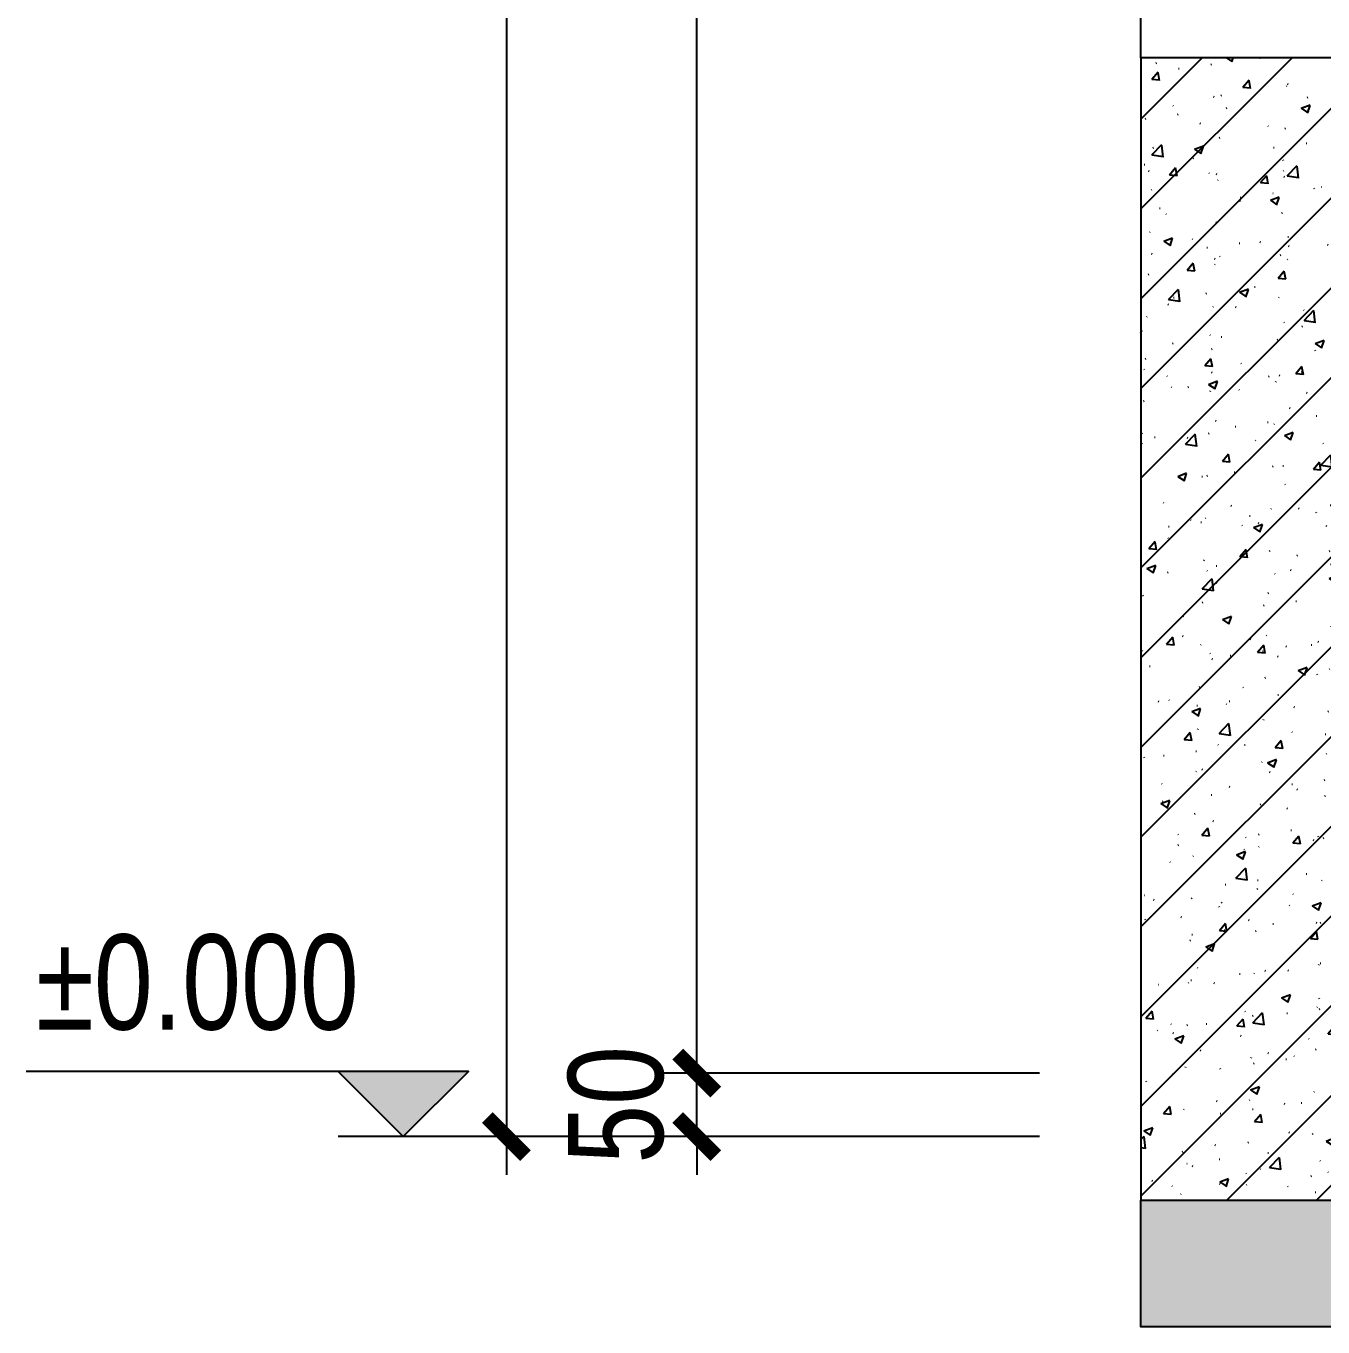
# Model space of a CAD drawing. Extents: x 468514 to 728049, y -74127 to 69080.
# Drawn here: x 692953 to 693975, y -70676 to -69652 of the extents above; entities that cross this region are included whole.
import ezdxf
from ezdxf.enums import TextEntityAlignment as Align

# ---------------------------------------------------------------- set-up
doc = ezdxf.new("R2010")
doc.units = 0
doc.header["$LTSCALE"] = 500
doc.header["$MEASUREMENT"] = 0
doc.layers.get('Defpoints').update_dxf_attribs({"color": 229})
for name, color, linetype in [('E 立面墙体', 245, 'Continuous'), ('E 立面标注尺寸', 9, 'Continuous'), ('E 立面门', 107, 'Continuous')]:
    doc.layers.add(name, color=color, linetype=linetype)
doc.styles.add('PDC DIM', font='PMingLiU-ExtB.ttf', dxfattribs={"width": 0.85})
doc.styles.add('Xref-标准套房C$0$黑体', font='simhei.ttf')
doc.dimstyles.new('PDC-A2', dxfattribs={"dimscale": 0, "dimtxt": 2.5, "dimasz": 1, "dimexe": 1, "dimexo": 1, "dimgap": 0.7, "dimtad": 1, "dimdec": 0, "dimtxsty": 'PDC DIM', "dimblk": 'ARCHTICK', "dimcen": 1, "dimdle": 1, "dimclrd": 8, "dimclre": 8, "dimclrt": 9, "dimadec": 0, "dimazin": 0, "dimtfac": 1, "dimtdec": 0, "dimtix": 1, "dimtmove": 2, "dimatfit": 3, "dimldrblk": 'PDC A2 T R', "dimfxl": 10, "dimfxlon": 1, "dimarcsym": 0})

# ---------------------------------------------------------------- blocks, each defined once
blk = doc.blocks.new('_ArchTick')
at = {"color": 0, "linetype": 'ByBlock', "const_width": 0.4}
blk.add_lwpolyline([(-0.5, -0.5), (0.5, 0.5)], dxfattribs=at)
blk = doc.blocks.new('*D2124')
at = {"layer": 'Defpoints', "color": 0, "transparency": 16777216}
for p in [(693481.5, -70476.5), (693781.5, -70476.5), (693781.5, -70526.5)]:
    blk.add_point(p, dxfattribs=at)
at = {"layer": 'E 立面标注尺寸', "color": 8, "lineweight": -2, "transparency": 16777216}
for p, q in [((693481.5, -70476.5), (693481.5, -70446.5)), ((693751.5, -70476.5), (693451.5, -70476.5)), ((693481.5, -70526.5), (693481.5, -70476.5)), ((693751.5, -70526.5), (693451.5, -70526.5)), ((693481.5, -70526.5), (693481.5, -70556.5))]:
    blk.add_line(p, q, dxfattribs=at)
at = {"layer": 'E 立面标注尺寸', "color": 8, "lineweight": -2, "transparency": 16777216, "xscale": 30.00000447440561, "yscale": 30.00000447440561, "zscale": 30.00000447440561}
for p, rotation in [((693481.5, -70476.5), 270), ((693481.5, -70526.5), 90)]:
    blk.add_blockref('_ArchTick', p, dxfattribs=dict(at, rotation=rotation))
at = {"layer": 'E 立面标注尺寸', "color": 9, "transparency": 16777216, "insert": (693418, -70501.5), "char_height": 75, "attachment_point": 5, "rotation": 90, "style": 'PDC DIM'}
blk.add_mtext('50', dxfattribs=at)
blk = doc.blocks.new('PDC A2 T R')
at = {"color": 0, "linetype": 'ByBlock'}
blk.add_line((0, 0), (-2, 0), dxfattribs=at)
for points in [[(-2.147, 0.886), (-1.491, 1.345), (-0.6, 0), (0, 0)], [(-2.147, -0.886), (-1.491, -1.345), (-0.6, 0), (0, 0)]]:
    blk.add_solid(points, dxfattribs=at)
blk = doc.blocks.new('*D2125')
at = {"layer": 'Defpoints', "color": 0, "transparency": 16777216}
for p in [(693481.5, -67926.5), (693781.5, -67926.5), (693781.5, -70476.5)]:
    blk.add_point(p, dxfattribs=at)
at = {"layer": 'E 立面标注尺寸', "color": 8, "lineweight": -2, "transparency": 16777216}
for p, q in [((693481.5, -70506.5), (693481.5, -67896.5)), ((693751.5, -67926.5), (693451.5, -67926.5)), ((693751.5, -70476.5), (693451.5, -70476.5))]:
    blk.add_line(p, q, dxfattribs=at)
at = {"layer": 'E 立面标注尺寸', "color": 8, "lineweight": -2, "transparency": 16777216, "xscale": 30.00000447440561, "yscale": 30.00000447440561, "zscale": 30.00000447440561}
for p, rotation in [((693481.5, -67926.5), 90), ((693481.5, -70476.5), 270)]:
    blk.add_blockref('_ArchTick', p, dxfattribs=dict(at, rotation=rotation))
at = {"layer": 'E 立面标注尺寸', "color": 9, "transparency": 16777216, "insert": (693418, -69201.5), "char_height": 75, "attachment_point": 5, "rotation": 90, "style": 'PDC DIM'}
blk.add_mtext('2550', dxfattribs=at)
blk = doc.blocks.new('*D2126')
at = {"layer": 'Defpoints', "color": 0, "transparency": 16777216}
for p in [(693781.5, -67926.5), (693331.5, -70526.5), (693781.5, -70526.5)]:
    blk.add_point(p, dxfattribs=at)
at = {"layer": 'E 立面标注尺寸', "color": 8, "lineweight": -2, "transparency": 16777216}
for p, q in [((693331.5, -67896.5), (693331.5, -70556.5)), ((693631.5, -67926.5), (693301.5, -67926.5)), ((693631.5, -70526.5), (693301.5, -70526.5))]:
    blk.add_line(p, q, dxfattribs=at)
at = {"layer": 'E 立面标注尺寸', "color": 8, "lineweight": -2, "transparency": 16777216, "xscale": 30.00000447440561, "yscale": 30.00000447440561, "zscale": 30.00000447440561}
for p, rotation in [((693331.5, -67926.5), 90), ((693331.5, -70526.5), 270)]:
    blk.add_blockref('_ArchTick', p, dxfattribs=dict(at, rotation=rotation))
at = {"layer": 'E 立面标注尺寸', "color": 9, "transparency": 16777216, "insert": (693268.3, -69226.5), "char_height": 75, "attachment_point": 5, "rotation": 90, "style": 'PDC DIM'}
blk.add_mtext('2600', dxfattribs=at)
blk = doc.blocks.new('A$C37DB5113')
blk.add_hatch(color=256).paths.add_polyline_path([(150, 75), (75, 0), (0, 75)])
for p, q in [((0, 75), (510, 75)), ((0, 75), (75, 0)), ((150, 75), (75, 0)), ((0, 0), (150, 0))]:
    blk.add_line(p, q)
blk.add_lwpolyline([(150, 75), (75, 0), (0, 75), (150, 75)])
at = {"style": 'Xref-标准套房C$0$黑体', "width": 0.8}
blk.add_attdef('%%P0.000', text='', height=105, dxfattribs=at).set_placement((510, 75), align=Align.BOTTOM_RIGHT)

msp = doc.modelspace()

# ---------------------------------------------------------------- hatches: boundary and pattern name
at = {"layer": 'E 立面墙体'}
h = msp.add_hatch(dxfattribs=at)
h.set_pattern_fill('钢筋混凝土', color=250, scale=10, pattern_type=2)
h.set_pattern_definition([(45, (192137.54, -72201.5), (-35.355339, 35.355339), []), (50, (192137.54, -72201.5), (71.726018, -6.2752135), [7.5, -82.5]), (355, (192137.54, -72201.5), (-13.875133, 75.219213), [6, -66]), (100.4514, (192143.52, -72202.02), (57.850938, 68.943954), [6.374019, -70.114211]), (46.1842, (192137.54, -72181.5), (106.724105, -16.551901), [11.25, -123.75]), (96.6356, (192146.43, -72182.88), (93.46627, 97.411787), [9.561029, -105.1713]), (351.1842, (192137.54, -72181.5), (93.466195, 97.41186), [9, -99]), (21, (192147.54, -72186.5), (59.690705, -40.261889), [7.5, -82.5]), (326, (192147.54, -72186.5), (24.331533, 72.515005), [6, -66]), (71.4514, (192152.515, -72189.855), (84.022263, 32.25305), [6.374019, -70.114211]), (37.5, (192137.54, -72201.5), (1.2159855, 33.2893854), [0.5, -65.2, 0.5, -67, 0.5, -66.25]), (7.5, (192137.54, -72201.5), (26.3069537, 39.4411712), [0.5, -38.2, 0.5, -63.7, 0.5, -25.25]), (327.5, (192115.24, -72201.5), (53.3822436, -2.2554872), [0.5, -25, 0.5, -78, 0.5, -103.5]), (317.5, (192105.24, -72201.5), (58.318617, 10.0104982), [0.5, -32.5, 0.5, -51.8, 0.5, -73.5])])
h.paths.add_polyline_path([(693831.5, -70576.5), (694031.5, -70576.5), (694031.5, -69676.5), (693831.5, -69676.5)])
h = msp.add_hatch(color=250, dxfattribs=at)
h.dxf.hatch_style = 1
h.paths.add_polyline_path([(697081.5, -70676.5), (693831.5, -70676.5), (693831.5, -70576.5), (697081.5, -70576.5)])

# ---------------------------------------------------------------- linework, layer by layer
for points in [[(693831.5, -70576.5), (694031.5, -70576.5), (694031.5, -69676.5), (693831.5, -69676.5)], [(697081.5, -70676.5), (693831.5, -70676.5), (693831.5, -70576.5), (697081.5, -70576.5)]]:
    msp.add_lwpolyline(points, close=True, dxfattribs=at)
at = {"layer": 'E 立面门'}
msp.add_lwpolyline([(693831.5, -69626.5), (694031.5, -69626.5), (694031.5, -69676.5), (693831.5, -69676.5)], close=True, dxfattribs=at)

# ---------------------------------------------------------------- block references
at = {"layer": 'E 立面标注尺寸'}
ref = msp.add_blockref('A$C37DB5113', (693301.5, -70526.5), dxfattribs=dict(at, xscale=-0.6836043956309368, yscale=0.6836043956354843, zscale=0.6836043956331337))
ref.add_attrib('%%P0.000', '%%p0.000', dxfattribs={"layer": '0', "height": 75, "rotation": 360, "style": 'PDC DIM', "width": 0.85}).set_placement((693215.1, -70464.7), align=Align.BOTTOM_RIGHT)

# ---------------------------------------------------------------- dimensions: what is measured, and where the dimension line sits
for base, p1, p2, picture, middle in [((693331.5, -70526.5), (693781.5, -67926.5), (693781.5, -70526.5), '*D2126', (693268.3, -69226.5)), ((693481.5, -67926.5), (693781.5, -70476.5), (693781.5, -67926.5), '*D2125', (693418, -69201.5)), ((693481.5, -70476.5), (693781.5, -70526.5), (693781.5, -70476.5), '*D2124', (693418, -70501.5))]:
    dim = msp.add_linear_dim(base=base, p1=p1, p2=p2, angle=90, dimstyle='PDC-A2', override={"dimscale": 30.000004}, dxfattribs=at)
    dim.commit()
    dim.dimension.update_dxf_attribs({"geometry": picture, "text_midpoint": middle})

doc.saveas('drawing.dxf')
